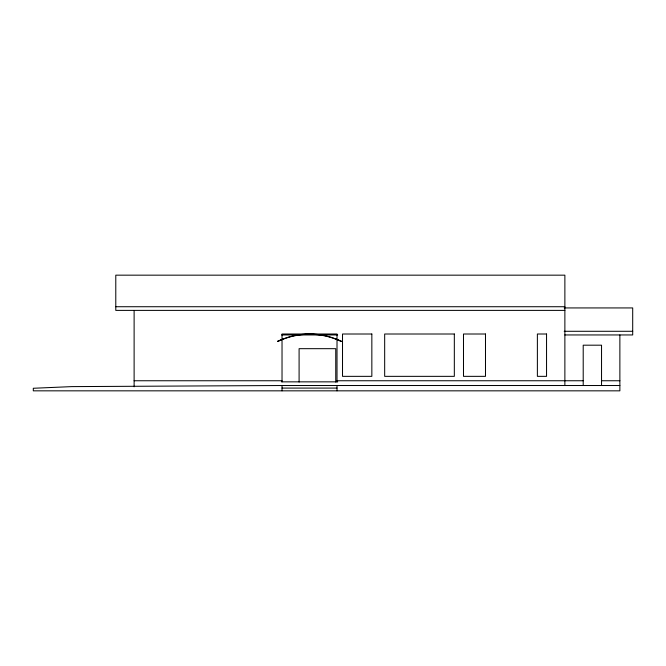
<?xml version="1.0" encoding="UTF-8"?>
<svg xmlns="http://www.w3.org/2000/svg" width="666" height="666" viewBox="0 0 666 666"><rect width="100%" height="100%" fill="white"/><g stroke="black" fill="none" stroke-linecap="round" stroke-linejoin="round"><path stroke-width="1" d="M336.305 339.127L341.325 341.342L336.305 339.385A72.636 72.636 0 0 0 282.734 339.385L277.714 341.342L282.734 339.127M619.871 385.514L282.026 385.514L71.795 386.613L33.3 388.27L33.3 390.834L619.871 390.834L619.871 334.948M115.784 306.726L564.876 306.726M564.194 307.933L632.7 307.933L632.7 334.948L564.876 334.948M564.876 310.389L115.784 310.389L115.784 275.166L564.876 275.166L564.876 385.514M564.194 331.285L632.7 331.285M281.618 334.948L337.704 334.948M134.116 380.752L282.026 380.752M337.013 380.752L583.208 380.752M601.54 380.752L619.871 380.752M281.618 381.851L337.704 381.851M282.026 388.087L337.013 388.087M601.54 385.514L601.54 345.188L583.208 345.188L583.208 385.514M337.013 381.851L337.013 334.007L282.026 334.007L282.026 381.851M337.013 385.514L337.013 390.834M335.747 382.051L335.747 348.676L299.092 348.676L299.092 382.051M282.026 385.514L282.026 390.834M134.116 310.531L134.116 386.796M277.714 341.342A72.636 72.636 0 0 1 341.325 341.342M371.844 334.007L342.515 334.007L342.515 376.348L371.844 376.348L371.844 334.007M454.329 334.007L384.673 334.007L384.673 376.348L454.329 376.348L454.329 334.007M485.489 334.007L463.494 334.007L463.494 376.348L485.489 376.348L485.489 334.007M546.545 334.007L537.379 334.007L537.379 376.348L546.545 376.348L546.545 334.007"/></g></svg>
